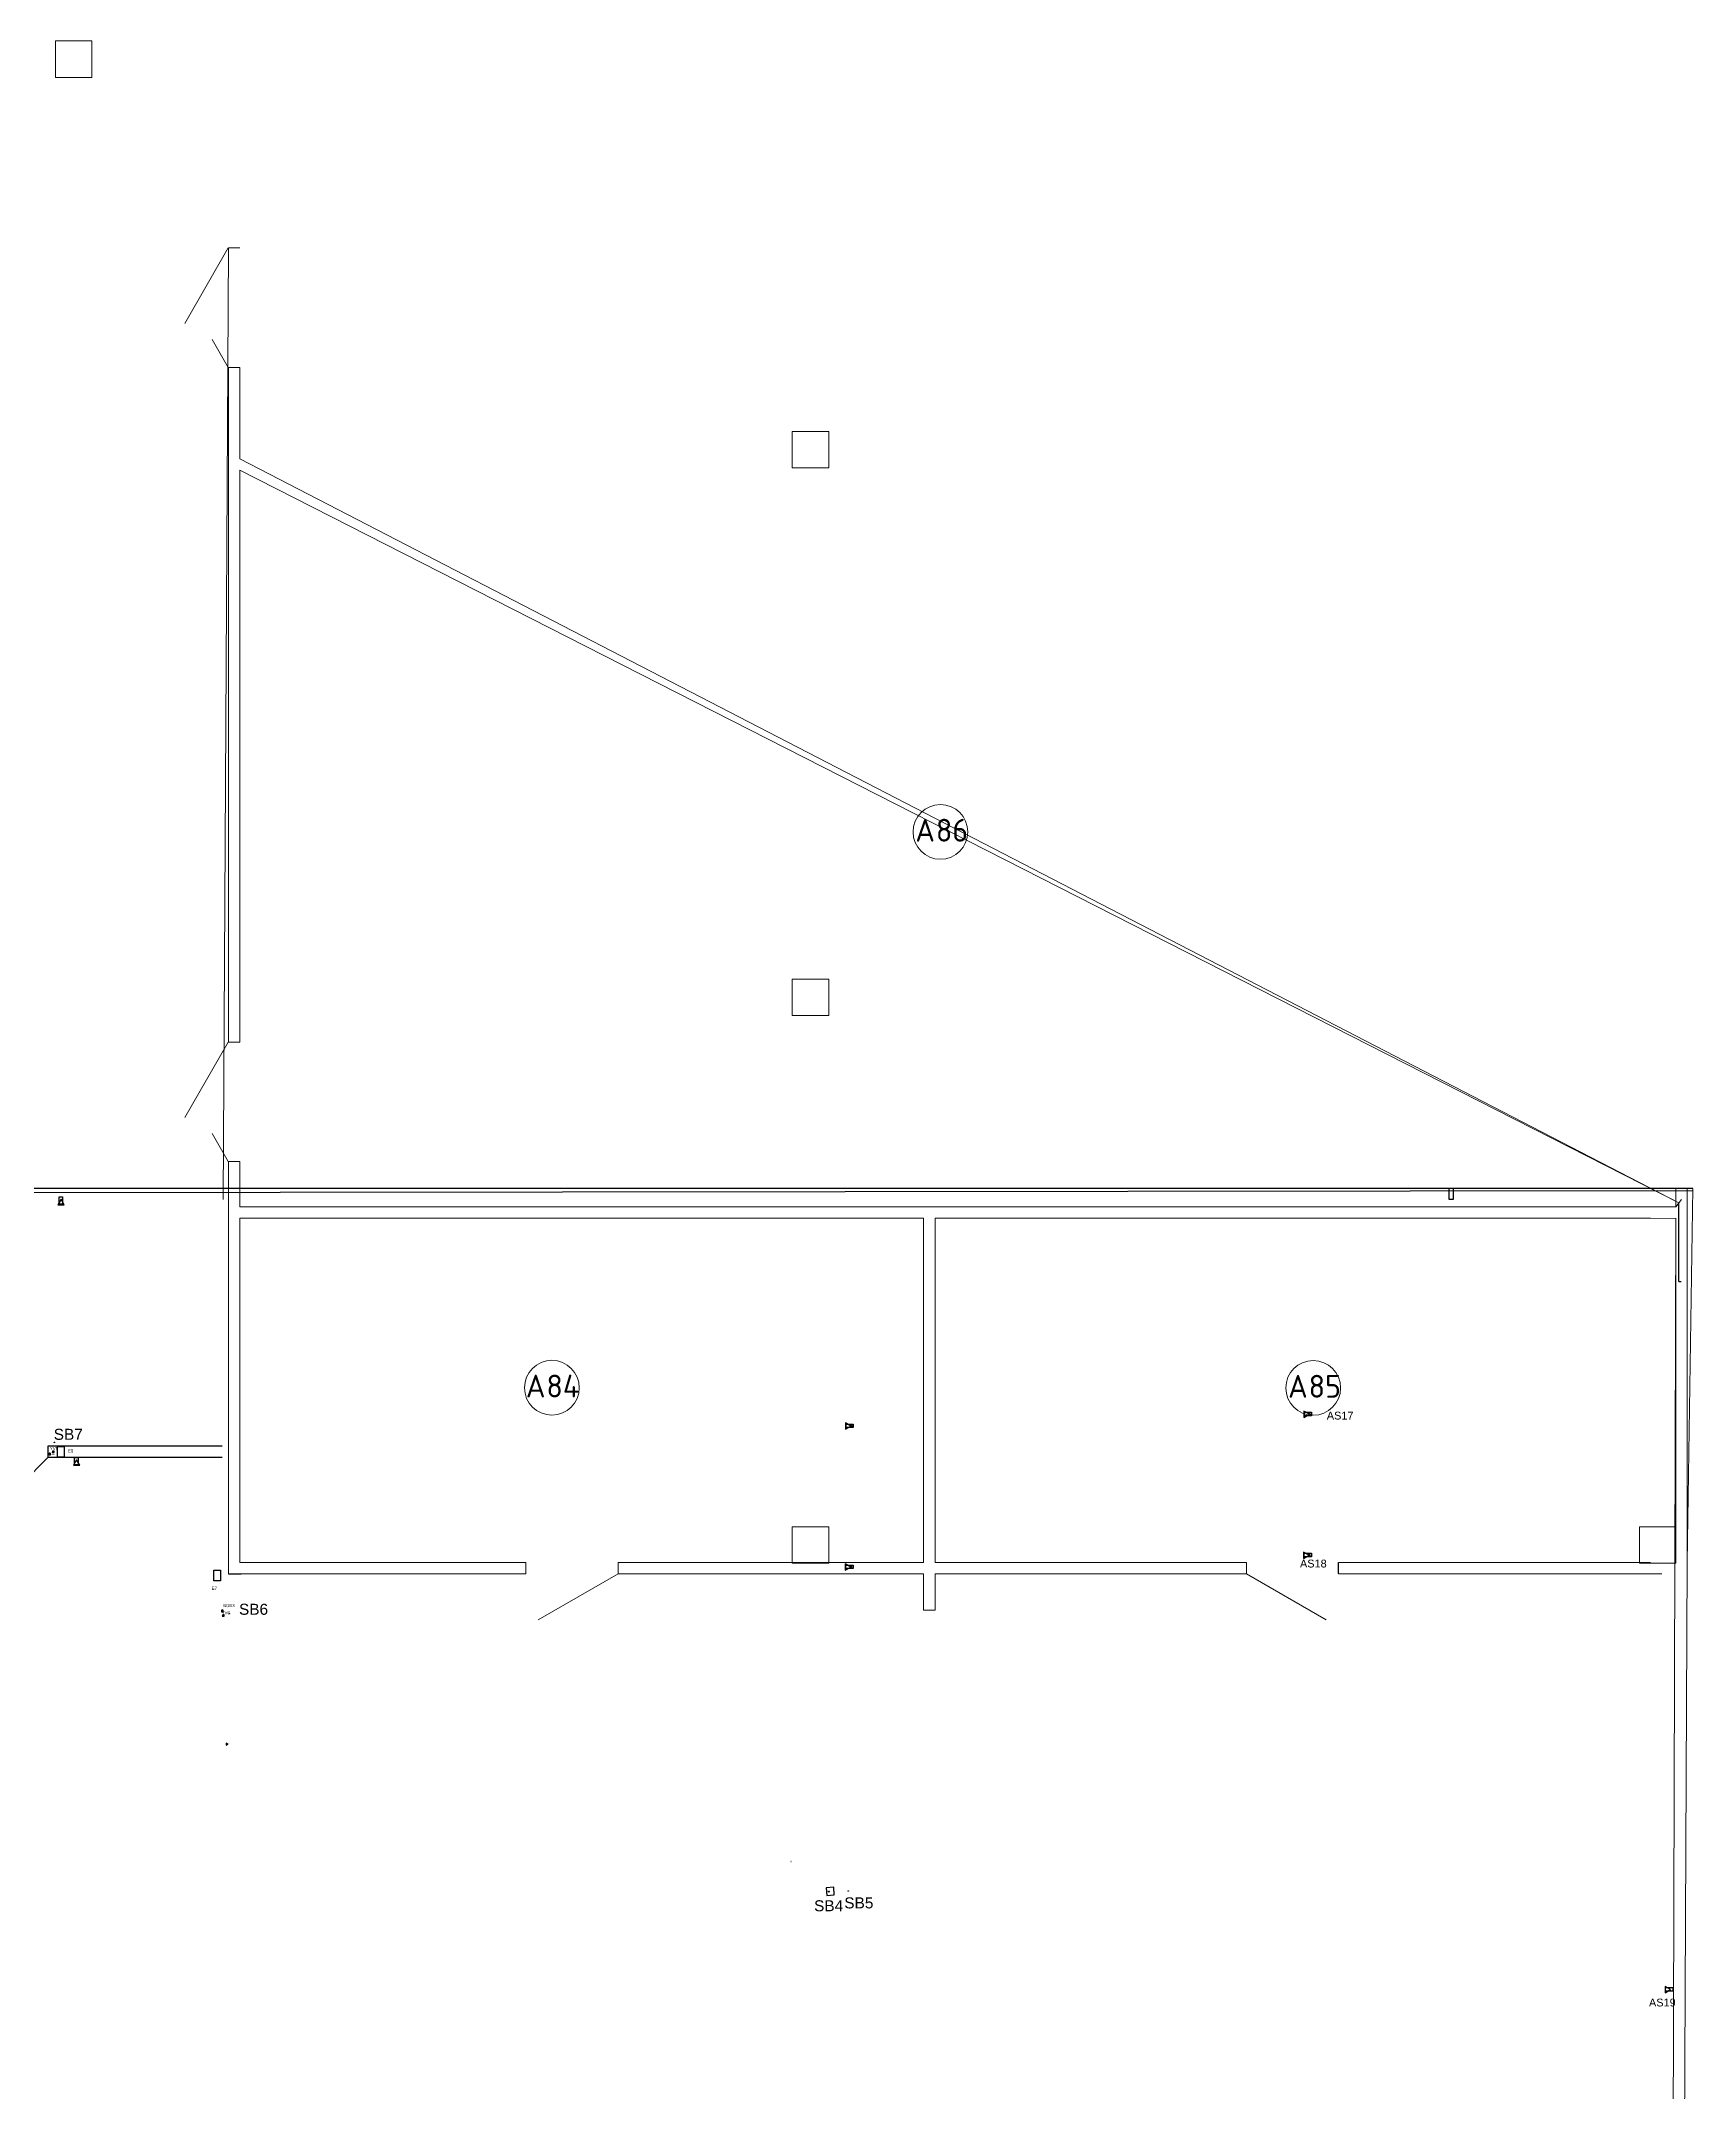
# Model space of a CAD drawing. Header units: millimetres. Extents: x -324727 to -241623, y -397163 to -324471.
# Drawn here: x -260246 to -242153, y -346930 to -324471 of the extents above; entities that cross this region are included whole.
import ezdxf

# ---------------------------------------------------------------- set-up
doc = ezdxf.new("R2010")
doc.units = ezdxf.units.MM
for name, color, linetype, lineweight in [('Двери', 7, 'Continuous', 9), ('Марки помещений', 7, 'Continuous', 18), ('Несущие колонны', 7, 'Continuous', 9), ('Стены внутренние', 7, 'Continuous', 9)]:
    doc.layers.add(name, color=color, linetype=linetype, lineweight=lineweight)
doc.layers.add('СКУД', color=210, linetype='Continuous')
doc.styles.add('GOST Common_2', font='GOST Common.ttf', dxfattribs={"height": 250})
doc.styles.get("Standard").update_dxf_attribs({"font": 'arial.ttf'})
doc.dimstyles.new('ISO-25', dxfattribs={"dimtxt": 2.5, "dimasz": 2.5, "dimexe": 1.25, "dimexo": 0.625, "dimtad": 1, "dimtxsty": 'Standard', "dimcen": 2.5, "dimadec": 0, "dimazin": 0, "dimtfac": 1, "dimtmove": 0, "dimatfit": 3, "dimfxl": 1, "dimarcsym": 0})

# ---------------------------------------------------------------- blocks, each defined once
blk = doc.blocks.new('Деревянные дверные блоки двупольные - 2100х1310_глухая_ левая-6462856-АБЧ на отметке _8_100')
at = {"layer": 'Двери', "lineweight": 18}
for p, q in [((655, 63), (-172, 540)), ((-655, 63), (-348, 240))]:
    blk.add_line(p, q, dxfattribs=at)
blk = doc.blocks.new('Деревянные дверные блоки однопольные - 2100х1010_правая_ глухая-5080083-АБЧ на отметке _8_100')
at = {"layer": 'Двери', "lineweight": 18}
blk.add_line((-505, 63), (370, 568), dxfattribs=at)
blk = doc.blocks.new('Деревянные дверные блоки однопольные - 2100х1010_левая_ глухая-5080074-АБЧ на отметке _8_100')
at = {"layer": 'Двери', "lineweight": 18}
blk.add_line((505, 63), (-370, 568), dxfattribs=at)
blk = doc.blocks.new('em_Марка_Помещение - Номер-3469094-АБЧ на отметке _8_100')
at = {"layer": 'Марки помещений'}
blk.add_circle((0, 0), 3, dxfattribs=at)
blk = doc.blocks.new('*D93')
at = {"color": 0, "lineweight": -2, "transparency": 16777216}
for p, q in [((-244781, -337043), (-244828, -337043)), ((-244827, -337046), (-244827, -337161)), ((-244781, -337163), (-244828, -337163))]:
    blk.add_line(p, q, dxfattribs=at)
at = {"color": 0, "transparency": 16777216}
for points in [[(-244827, -337046), (-244826, -337046), (-244827, -337043)], [(-244827, -337161), (-244826, -337161), (-244827, -337163)]]:
    blk.add_solid(points, dxfattribs=at)
at = {"layer": 'Defpoints', "color": 0, "transparency": 16777216}
for p in [(-244781, -337043), (-244827, -337163), (-244781, -337163)]:
    blk.add_point(p, dxfattribs=at)
at = {"color": 0, "transparency": 16777216, "insert": (-244829, -337103), "char_height": 2.5, "attachment_point": 5, "rotation": 90}
blk.add_mtext('119,78', dxfattribs=at)
blk = doc.blocks.new('*D105')
at = {"color": 0, "lineweight": -2, "transparency": 16777216}
for p, q in [((-242307, -337200), (-242308, -337200)), ((-242307, -338062), (-242307, -337202)), ((-242281, -338064), (-242308, -338064))]:
    blk.add_line(p, q, dxfattribs=at)
at = {"color": 0, "transparency": 16777216}
for points in [[(-242307, -337202), (-242306, -337202), (-242307, -337200)], [(-242307, -338062), (-242306, -338062), (-242307, -338064)]]:
    blk.add_solid(points, dxfattribs=at)
at = {"layer": 'Defpoints', "color": 0, "transparency": 16777216}
for p in [(-242307, -337200, -48767), (-242307, -337200), (-242281, -338064)]:
    blk.add_point(p, dxfattribs=at)
at = {"color": 0, "transparency": 16777216, "insert": (-242309, -337632), "char_height": 2.5, "attachment_point": 5, "rotation": 90}
blk.add_mtext('864,62', dxfattribs=at)
blk = doc.blocks.new('*D113')
at = {"color": 0, "lineweight": -2, "transparency": 16777216}
for p, q in [((-246035, -341138), (-246036, -341138)), ((-246035, -341263), (-246036, -341263)), ((-246035, -341260), (-246035, -341140))]:
    blk.add_line(p, q, dxfattribs=at)
at = {"color": 0, "transparency": 16777216}
for points in [[(-246035, -341140), (-246034, -341140), (-246035, -341138)], [(-246035, -341260), (-246034, -341260), (-246035, -341263)]]:
    blk.add_solid(points, dxfattribs=at)
at = {"layer": 'Defpoints', "color": 0, "transparency": 16777216}
for p in [(-246035, -341138, -106316), (-246035, -341138), (-246035, -341263, -106316)]:
    blk.add_point(p, dxfattribs=at)
at = {"color": 0, "transparency": 16777216, "insert": (-246036, -341200), "char_height": 2.5, "attachment_point": 5, "rotation": 90}
blk.add_mtext('125', dxfattribs=at)

msp = doc.modelspace()

# ---------------------------------------------------------------- hatches: boundary and pattern name
at = {"layer": 'СКУД'}
h = msp.add_hatch(dxfattribs=at)
h.set_pattern_fill('ANSI31', color=256, style=0)
h.set_pattern_definition([(45, (15201.859, 17977.0494), (-2.24506403, 2.24506403), [])])
edge = h.paths.add_edge_path()
edge.add_line((-260101.445, -339919.096), (-260118.845, -339919.096))
edge.add_line((-260118.845, -339919.096), (-260118.845, -339933.223))
edge.add_line((-260123.528, -339933.077), (-260101.445, -339933.077))
edge.add_line((-260101.445, -339933.077), (-260101.445, -339919.096))
h = msp.add_hatch(color=256, dxfattribs=at)
edge = h.paths.add_edge_path()
edge.add_arc((-260099.341, -339823.962), 1.253, 0, 360)
h = msp.add_hatch(dxfattribs=at)
h.set_pattern_fill('ANSI31', color=256, style=0)
h.set_pattern_definition([(45, (17064.6177, 16183.2022), (-2.24506403, 2.24506403), [])])
edge = h.paths.add_edge_path()
edge.add_line((-258238.687, -341712.943), (-258256.086, -341712.943))
edge.add_line((-258256.086, -341712.943), (-258256.086, -341727.07))
edge.add_line((-258260.77, -341726.924), (-258238.687, -341726.924))
edge.add_line((-258238.687, -341726.924), (-258238.687, -341712.943))
h = msp.add_hatch(color=256, dxfattribs=at)
edge = h.paths.add_edge_path()
edge.add_arc((-258183.779, -341697.047), 1.253, 0, 360)
h = msp.add_hatch(color=256, dxfattribs=at)
edge = h.paths.add_edge_path()
edge.add_arc((-251404.992, -344738.378), 1.253, 0, 360)

# ---------------------------------------------------------------- linework, layer by layer
for p, q in [((-242153.567, -337068.735, -668.627), (-324727.003, -337162.976)), ((-242153.174, -337042.982), (-324359.086, -337042.976)), ((-258170, -337040), (-258170, -337040, -60000)), ((-244780.544, -337043.229), (-244780.544, -337163.014)), ((-260166.742, -339986.788), (-260449.584, -340269.631)), ((-260166.742, -339986.788), (-260166.742, -339861.788)), ((-260166.742, -339861.788), (-258262.069, -339861.788)), ((-260166.742, -339986.788), (-258264.685, -339986.788)), ((-258264.685, -339986.788), (-258262.763, -339986.788)), ((-258194.503, -341262.976, -106316.23), (-258194.503, -341262.976, -106316.23)), ((-258194.503, -341262.976, -106316.23), (-258054.246, -341262.976, -106316.23))]:
    msp.add_line(p, q)
at = {"layer": 'Несущие колонны'}
for p, q in [((-259688.966, -324471.313, -106316.23), (-260088.966, -324471.313, -106316.23)), ((-260088.966, -324471.313, -106316.23), (-260088.966, -324871.313, -106316.23)), ((-260088.966, -324871.313, -106316.23), (-260088.966, -324471.313, -106316.23)), ((-260088.966, -324471.313, -106316.23), (-259688.966, -324471.313, -106316.23)), ((-259688.966, -324871.313, -106316.23), (-259688.966, -324471.313, -106316.23)), ((-259688.966, -324471.313, -106316.23), (-259688.966, -324871.313, -106316.23)), ((-260088.966, -324871.313, -106316.23), (-259688.966, -324871.313, -106316.23)), ((-259688.966, -324871.313, -106316.23), (-260088.966, -324871.313, -106316.23)), ((-251619.502, -328747.976, -106316.23), (-252019.502, -328747.976, -106316.23)), ((-252019.502, -328747.976, -106316.23), (-252019.502, -329147.976, -106316.23)), ((-252019.502, -329147.976, -106316.23), (-252019.502, -328747.976, -106316.23)), ((-252019.502, -328747.976, -106316.23), (-251619.502, -328747.976, -106316.23)), ((-251619.502, -329147.976, -106316.23), (-251619.502, -328747.976, -106316.23)), ((-251619.502, -328747.976, -106316.23), (-251619.502, -329147.976, -106316.23)), ((-252019.502, -329147.976, -106316.23), (-251619.502, -329147.976, -106316.23)), ((-251619.502, -329147.976, -106316.23), (-252019.502, -329147.976, -106316.23)), ((-251619.502, -334747.976, -106316.23), (-252019.502, -334747.976, -106316.23)), ((-252019.502, -334747.976, -106316.23), (-252019.502, -335147.976, -106316.23)), ((-252019.502, -335147.976, -106316.23), (-252019.502, -334747.976, -106316.23)), ((-252019.502, -334747.976, -106316.23), (-251619.502, -334747.976, -106316.23)), ((-251619.502, -335147.976, -106316.23), (-251619.502, -334747.976, -106316.23)), ((-251619.502, -334747.976, -106316.23), (-251619.502, -335147.976, -106316.23)), ((-252019.502, -335147.976, -106316.23), (-251619.502, -335147.976, -106316.23)), ((-251619.502, -335147.976, -106316.23), (-252019.502, -335147.976, -106316.23)), ((-251619.502, -340747.976, -106316.23), (-252019.502, -340747.976, -106316.23)), ((-252019.502, -340747.976, -106316.23), (-252019.502, -341147.976, -106316.23)), ((-252019.502, -341147.976, -106316.23), (-252019.502, -340747.976, -106316.23)), ((-252019.502, -340747.976, -106316.23), (-251619.502, -340747.976, -106316.23)), ((-251619.502, -341147.976, -106316.23), (-251619.502, -340747.976, -106316.23)), ((-251619.502, -340747.976, -106316.23), (-251619.502, -341147.976, -106316.23)), ((-242340.674, -340747.982, -106316.23), (-242740.674, -340747.982, -106316.23)), ((-242740.674, -340747.982, -106316.23), (-242740.674, -341147.982, -106316.23)), ((-242740.674, -341147.982, -106316.23), (-242740.674, -340747.982, -106316.23)), ((-242740.674, -340747.982, -106316.23), (-242340.674, -340747.982, -106316.23)), ((-242340.674, -341147.982, -106316.23), (-242340.674, -340747.982, -106316.23)), ((-242340.674, -340747.982, -106316.23), (-242340.674, -341147.982, -106316.23)), ((-252019.502, -341147.976, -106316.23), (-251619.502, -341147.976, -106316.23)), ((-251619.502, -341147.976, -106316.23), (-252019.502, -341147.976, -106316.23)), ((-242740.674, -341147.982, -106316.23), (-242340.674, -341147.982, -106316.23)), ((-242340.674, -341147.982, -106316.23), (-242740.674, -341147.982, -106316.23))]:
    msp.add_line(p, q, dxfattribs=at)
at = {"layer": 'СКУД'}
for p, q in [((-260156.593, -339942.815), (-260144.863, -339942.815)), ((-260156.584, -339961.033), (-260144.815, -339961.033)), ((-260156.577, -339953.565), (-260144.812, -339953.565)), ((-260144.863, -339942.815), (-260156.552, -339942.815)), ((-260118.845, -339919.096), (-260123.528, -339933.077)), ((-260123.528, -339933.077), (-260101.445, -339933.077)), ((-260101.445, -339919.096), (-260118.845, -339919.096)), ((-260118.845, -339919.096), (-260118.845, -339933.223)), ((-260101.445, -339933.077), (-260101.445, -339919.096)), ((-258267.295, -341661.729), (-258255.566, -341661.729)), ((-258267.287, -341679.947), (-258255.518, -341679.947)), ((-258267.279, -341672.479), (-258255.515, -341672.479)), ((-258255.566, -341661.729), (-258267.254, -341661.729)), ((-258256.086, -341712.943), (-258260.77, -341726.924)), ((-258260.77, -341726.924), (-258238.687, -341726.924)), ((-258238.687, -341712.943), (-258256.086, -341712.943)), ((-258256.086, -341712.943), (-258256.086, -341727.07)), ((-258238.687, -341726.924), (-258238.687, -341712.943))]:
    msp.add_line(p, q, dxfattribs=at)
for points in [[(-260025.86, -337159.799), (-260060.427, -337219.671), (-259991.293, -337219.671)], [(-260009.296, -337135.158), (-260009.296, -337213.389), (-260047.898, -337213.389), (-260047.898, -337135.158)], [(-246355.074, -339516.104), (-246414.946, -339481.537), (-246414.946, -339550.671)], [(-246330.433, -339532.668), (-246408.664, -339532.668), (-246408.664, -339494.066), (-246330.433, -339494.066)], [(-251374.957, -339645.813), (-251434.829, -339611.246), (-251434.829, -339680.38)], [(-251350.316, -339662.377), (-251428.547, -339662.377), (-251428.547, -339623.775), (-251350.316, -339623.775)], [(-260156.566, -339940.19), (-260144.87, -339940.19), (-260144.87, -339963.67), (-260156.566, -339963.67)], [(-260067.048, -339868.303), (-259994.413, -339868.303), (-259994.413, -339984.223), (-260067.048, -339984.223)], [(-259856.871, -340014.967), (-259891.438, -340074.839), (-259822.304, -340074.839)], [(-259840.307, -339990.326), (-259840.307, -340068.557), (-259878.909, -340068.557), (-259878.909, -339990.326)], [(-246357.399, -341060.633), (-246417.271, -341026.066), (-246417.271, -341095.2)], [(-246332.758, -341077.198), (-246410.989, -341077.198), (-246410.989, -341038.596), (-246332.758, -341038.596)], [(-258351.946, -341224.948), (-258279.311, -341224.948), (-258279.311, -341340.868), (-258351.946, -341340.868)], [(-251377.282, -341190.342), (-251437.154, -341155.775), (-251437.154, -341224.909)], [(-251352.641, -341206.907), (-251430.872, -341206.907), (-251430.872, -341168.305), (-251352.641, -341168.305)], [(-258267.269, -341659.104), (-258255.572, -341659.104), (-258255.572, -341682.584), (-258267.269, -341682.584)], [(-258196.593, -343129.63), (-258217.087, -343117.797), (-258217.087, -343141.462)], [(-251557.851, -344781.699), (-251562.267, -344698.192), (-251645.775, -344702.608), (-251641.358, -344786.116)], [(-242399.255, -345818.831), (-242459.127, -345784.264), (-242459.127, -345853.399)], [(-242374.614, -345835.396), (-242452.845, -345835.396), (-242452.845, -345796.794), (-242374.614, -345796.794)]]:
    msp.add_lwpolyline(points, close=True, dxfattribs=at)
for centre, radius in [((-246352.814, -339514.603), 7.478), ((-251372.697, -339644.312), 7.478), ((-260099.341, -339823.962), 3.13), ((-260099.341, -339823.962), 1.253), ((-246355.14, -341059.133), 7.478), ((-251375.023, -341188.842), 7.478), ((-258183.779, -341697.047), 3.13), ((-258183.779, -341697.047), 1.253), ((-252033.02, -344415.057), 1.253), ((-251616.704, -344744.74), 5.73), ((-251404.992, -344738.378), 3.13), ((-251404.992, -344738.378), 1.253)]:
    msp.add_circle(centre, radius, dxfattribs=at)
at = {"layer": 'Стены внутренние'}
for p, q in [((-258250.385, -337162.976), (-258194.503, -326737.976, -106316.23)), ((-258194.503, -326737.976, -106316.23), (-258069.503, -326737.976, -106316.23)), ((-258069.503, -326737.976, -106316.23), (-258194.503, -326737.976, -106316.23)), ((-258069.503, -328047.976, -106316.23), (-258194.503, -328047.976, -106316.23)), ((-258194.503, -328047.976, -106316.23), (-258194.503, -335437.976, -106316.23)), ((-258194.503, -328047.976, -106316.23), (-258069.503, -328047.976, -106316.23)), ((-258194.503, -328047.976, -106316.23), (-258194.503, -335437.976, -106316.23)), ((-258069.503, -329047.976, -106316.23), (-258069.503, -328047.976, -106316.23)), ((-258069.503, -329047.976, -106316.23), (-258069.503, -328047.976, -106316.23)), ((-242306.842, -337199.678, -48767.428), (-258069.503, -329047.976, -106316.23)), ((-258069.503, -335437.976, -106316.23), (-258069.503, -329172.976, -106316.23)), ((-258069.503, -335437.976, -106316.23), (-258069.503, -329172.976, -106316.23)), ((-258069.503, -329172.976, -106316.23), (-242307.356, -337200.336, -49641.584)), ((-258194.503, -335437.976, -106316.23), (-258069.503, -335437.976, -106316.23)), ((-258069.503, -335437.976, -106316.23), (-258194.503, -335437.976, -106316.23)), ((-258069.503, -336747.976, -106316.23), (-258194.503, -336747.976, -106316.23)), ((-258194.503, -336747.976, -106316.23), (-258194.503, -341262.976, -106316.23)), ((-258194.503, -336747.976, -106316.23), (-258069.503, -336747.976, -106316.23)), ((-258194.503, -336747.976, -106316.23), (-258194.503, -341262.976, -106316.23)), ((-258069.503, -337242.976, -106316.23), (-258069.503, -336747.976, -106316.23)), ((-258069.503, -337242.976, -106316.23), (-258069.503, -336747.976, -106316.23)), ((-242215.674, -337042.982, -106316.23), (-242340.674, -337042.982, -106316.23)), ((-242340.674, -337042.982, -106316.23), (-242340.674, -337242.982, -106316.23)), ((-242278.174, -337042.982), (-242153.174, -337042.982)), ((-242215.674, -341137.982, -106316.23), (-242215.674, -337042.982, -106316.23)), ((-242215.674, -341137.982, -106316.23), (-242153.173, -337042.982)), ((-242619.503, -337242.976, -106316.23), (-258069.503, -337242.976, -106316.23)), ((-242340.679, -337242.989, -106325.476), (-258069.503, -337242.976, -106316.23)), ((-242278.174, -337162.982), (-242340.674, -337242.982, -106316.23)), ((-258069.503, -341137.976, -106316.23), (-258069.503, -337367.976, -106316.23)), ((-258069.503, -341137.976, -106316.23), (-258069.503, -337367.976, -106316.23)), ((-258069.503, -337367.976, -106316.23), (-250579.503, -337367.976, -106316.23)), ((-258069.503, -337367.976, -106316.23), (-250579.503, -337367.976, -106316.23)), ((-250579.503, -337367.976, -106316.23), (-250579.503, -341137.976, -106316.23)), ((-250579.503, -337367.976, -106316.23), (-250579.503, -341137.976, -106316.23)), ((-250454.503, -337367.976, -106316.23), (-242619.503, -337367.976, -106316.23)), ((-250454.503, -337367.976, -106316.23), (-242340.678, -337369.266, -106310.68)), ((-250454.503, -341137.976, -106316.23), (-250454.503, -337367.976, -106316.23)), ((-250454.503, -341137.976, -106316.23), (-250454.503, -337367.976, -106316.23)), ((-242340.674, -337367.982, -106316.23), (-242417.301, -361983.541)), ((-242340.674, -337367.982, -106316.23), (-242340.674, -341137.982, -106316.23)), ((-254934.503, -341137.976, -106316.23), (-258069.503, -341137.976, -106316.23)), ((-254934.503, -341137.976, -106316.23), (-258069.503, -341137.976, -106316.23)), ((-254934.503, -341262.976, -106316.23), (-254934.503, -341137.976, -106316.23)), ((-254934.503, -341137.976, -106316.23), (-254934.503, -341262.976, -106316.23)), ((-250579.503, -341137.976, -106316.23), (-253924.503, -341137.976, -106316.23)), ((-253924.503, -341137.976, -106316.23), (-253924.503, -341262.976, -106316.23)), ((-253924.503, -341262.976, -106316.23), (-253924.503, -341137.976, -106316.23)), ((-250579.503, -341137.976, -106316.23), (-253924.503, -341137.976, -106316.23)), ((-247044.503, -341137.976, -106316.23), (-250454.503, -341137.976, -106316.23)), ((-247044.503, -341137.976, -106316.23), (-250454.503, -341137.976, -106316.23)), ((-247044.503, -341262.976, -106316.23), (-247044.503, -341137.976, -106316.23)), ((-247044.503, -341137.976, -106316.23), (-247044.503, -341262.976, -106316.23)), ((-242619.503, -341137.976, -106316.23), (-246034.503, -341137.976, -106316.23)), ((-246034.503, -341137.976, -106316.23), (-246034.503, -341262.976, -106316.23)), ((-246034.503, -341262.976, -106316.23), (-246034.503, -341137.976, -106316.23)), ((-242619.503, -341137.976, -106316.23), (-246034.503, -341137.976, -106316.23)), ((-242215.674, -341137.982, -106316.23), (-242312.003, -362042.976)), ((-242215.674, -341262.982, -106316.23), (-242215.674, -341137.982, -106316.23)), ((-258194.503, -341262.976, -106316.23), (-258069.503, -341262.976, -106316.23)), ((-258069.503, -341262.976, -106316.23), (-258194.503, -341262.976, -106316.23)), ((-258069.503, -341262.976, -106316.23), (-254934.503, -341262.976, -106316.23)), ((-258069.503, -341262.976, -106316.23), (-254934.503, -341262.976, -106316.23)), ((-253924.503, -341262.976, -106316.23), (-250579.503, -341262.976, -106316.23)), ((-253924.503, -341262.976, -106316.23), (-250579.503, -341262.976, -106316.23)), ((-250579.503, -341262.976, -106316.23), (-250579.503, -341662.976, -106316.23)), ((-250579.503, -341262.976, -106316.23), (-250579.503, -341662.976, -106316.23)), ((-250454.503, -341262.976, -106316.23), (-247044.503, -341262.976, -106316.23)), ((-250454.503, -341262.976, -106316.23), (-247044.503, -341262.976, -106316.23)), ((-250454.503, -341662.976, -106316.23), (-250454.503, -341262.976, -106316.23)), ((-250454.503, -341662.976, -106316.23), (-250454.503, -341262.976, -106316.23)), ((-246034.503, -341262.976, -106316.23), (-242494.503, -341262.976, -106316.23)), ((-246034.503, -341262.976, -106316.23), (-242494.503, -341262.976, -106316.23)), ((-250579.503, -341662.976, -106316.23), (-250454.503, -341662.976, -106316.23)), ((-250454.503, -341662.976, -106316.23), (-250579.503, -341662.976, -106316.23))]:
    msp.add_line(p, q, dxfattribs=at)

# ---------------------------------------------------------------- block references
at = {"layer": 'Двери', "lineweight": 9}
for name, p, rotation in [('Деревянные дверные блоки двупольные - 2100х1310_глухая_ левая-6462856-АБЧ на отметке _8_100', (-258132.003, -327392.976, -106316.23), 90), ('Деревянные дверные блоки двупольные - 2100х1310_глухая_ левая-6462856-АБЧ на отметке _8_100', (-258132.003, -336092.976, -106316.23), 90), ('Деревянные дверные блоки однопольные - 2100х1010_правая_ глухая-5080083-АБЧ на отметке _8_100', (-254429.503, -341200.476, -106316.23), 180), ('Деревянные дверные блоки однопольные - 2100х1010_левая_ глухая-5080074-АБЧ на отметке _8_100', (-246539.503, -341200.476, -106316.23), 180)]:
    msp.add_blockref(name, p, dxfattribs=dict(at, rotation=rotation))
at = {"layer": 'Марки помещений', "xscale": 99.99999999999993, "yscale": 99.99999999999993, "zscale": 99.99999999999993}
for p in [(-250395.532, -333135.788, -106316.23), (-254651.147, -339224.868, -106316.23), (-246312.839, -339227.368, -106316.23)]:
    msp.add_blockref('em_Марка_Помещение - Номер-3469094-АБЧ на отметке _8_100', p, dxfattribs=at)

# ---------------------------------------------------------------- texts
at = {"layer": 'Марки помещений', "lineweight": 9, "char_height": 250, "attachment_point": 1, "style": 'GOST Common_2'}
for s, insert, width in [('\\fGOST Common|b0|i0|c204|p34|;А', (-250670.127, -332992.437, -106316.23), 272.57375), ('86', (-250445.231, -332992.437, -106316.23), 432.91125), ('\\fGOST Common|b0|i0|c204|p34|;А', (-254935.741, -339081.517, -106316.23), 272.57375), ('84', (-254710.845, -339081.517, -106316.23), 456.96187), ('\\fGOST Common|b0|i0|c204|p34|;А', (-246587.434, -339084.017, -106316.23), 272.57375), ('85', (-246362.538, -339084.017, -106316.23), 432.91125)]:
    msp.add_mtext(s, dxfattribs=dict(at, insert=insert, width=width))
at = {"layer": 'СКУД', "attachment_point": 1}
for s, width, gutter_width, heights, insert, char_height in [('AS17', 85.59345, 427.967, [88.513], (-246163.723, -339487.724), 85.5934), ('SB7', 120.68866, 603.443, [0], (-260106.795, -339675.095), 120.6887), ('YV5', 34.35224, 171.761, [0], (-260149.615, -339873.425), 34.3522), ('BGB7', 0.37395, 47.818, [0], (-260134.587, -339952.474), 9.5636), ('E8', 35.25305, 1982.948, [0], (-259951.642, -339900.602), 34.3522), ('AS18', 85.59345, 427.967, [88.513], (-246457.627, -341108.739), 85.5934), ('E7', 35.25305, 1982.948, [0], (-258376.858, -341404.846), 34.3522), ('YV6', 34.35224, 171.761, [0], (-258267.938, -341674.781), 34.3522), ('BGB3', 0.81115, 165.326, [0], (-258249.842, -341595.569), 33.0652), ('SB6', 68.15068, 603.443, [0], (-258077.729, -341591.663), 120.6887), ('SB4', 68.15068, 603.443, [0], (-251779.015, -344839.927), 120.6887), ('SB5', 120.68866, 603.443, [0], (-251448.302, -344808.24), 120.6887), ('AS19', 85.59345, 427.967, [88.513], (-242635.197, -345917.661), 85.5934)]:
    msp.add_mtext_dynamic_manual_height_columns(s, width=width, gutter_width=gutter_width, heights=heights, dxfattribs=dict(at, insert=insert, char_height=char_height))

# ---------------------------------------------------------------- dimensions: what is measured, and where the dimension line sits
for base, p1, p2, picture, middle in [((-244826.5289, -337163.014), (-244780.5445, -337043.2291), (-244780.5445, -337163.014), '*D93', (-244828.6563, -337103.1216)), ((-242306.842, -337199.678), (-242280.674, -338064.295), (-242306.842, -337199.678, -48767.428), '*D105', (-242308.97, -337631.986)), ((-246034.503, -341137.976), (-246034.503, -341262.976, -106316.23), (-246034.503, -341137.976, -106316.23), '*D113', (-246036.404, -341200.476))]:
    dim = msp.add_linear_dim(base=base, p1=p1, p2=p2, angle=90, dimstyle='ISO-25')
    dim.commit()
    dim.dimension.update_dxf_attribs({"geometry": picture, "text_midpoint": middle})

doc.saveas('drawing.dxf')
